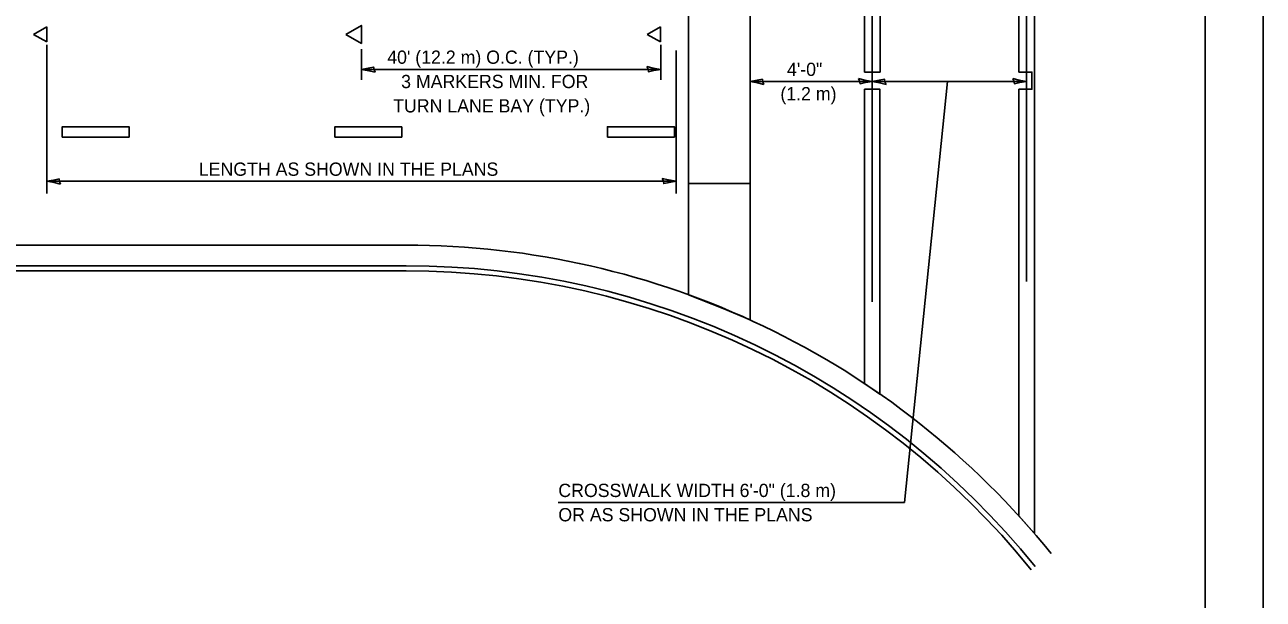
# Model space of a CAD drawing. Extents: x 100275 to 102995, y 95053 to 95493.
# Drawn here: x 101422 to 101634.9, y 95273.6 to 95372.3 of the extents above; entities that cross this region are included whole.
import ezdxf

# ---------------------------------------------------------------- set-up
doc = ezdxf.new("R2010")
doc.units = 0
for name, color, linetype in [('Design_PR_PMK Symbols', 7, 'Continuous'), ('Design_PR_Reflective Markers', 7, 'Continuous'), ('Design_PR_Roadway Dimensions', 7, 'Continuous'), ('Level 43', 7, 'Continuous'), ('Level 9', 7, 'Continuous'), ('Sheets_50 Reference Boundary', 7, 'Continuous'), ('Sheets_General Details', 7, 'Continuous'), ('Topo_EOP', 7, 'Continuous')]:
    doc.layers.add(name, color=color, linetype=linetype)

msp = doc.modelspace()

# ---------------------------------------------------------------- linework, layer by layer
at = {"layer": 'Design_PR_PMK Symbols'}
for points in [[(101569.05, 95364.18), (101569.05, 95434.34), (101568.88, 95434.4), (101568.69, 95434.45), (101568.54, 95434.48), (101568.41, 95434.51), (101568.25, 95434.54), (101568.13, 95434.55), (101567.96, 95434.57), (101567.84, 95434.58), (101567.66, 95434.58), (101567.51, 95434.57), (101567.34, 95434.55), (101567.2, 95434.54), (101567.06, 95434.52), (101566.89, 95434.49), (101566.76, 95434.46), (101566.64, 95434.43), (101566.53, 95434.39), (101566.45, 95434.36), (101566.39, 95434.34), (101566.39, 95364.18)], [(101569.05, 95364.18), (101569.05, 95434.34), (101568.88, 95434.4), (101568.69, 95434.45), (101568.54, 95434.48), (101568.41, 95434.51), (101568.25, 95434.54), (101568.13, 95434.55), (101567.96, 95434.57), (101567.84, 95434.58), (101567.66, 95434.58), (101567.51, 95434.57), (101567.34, 95434.55), (101567.2, 95434.54), (101567.06, 95434.52), (101566.89, 95434.49), (101566.76, 95434.46), (101566.64, 95434.43), (101566.53, 95434.39), (101566.45, 95434.36), (101566.39, 95434.34), (101566.39, 95364.18)], [(101592.92, 95287.88), (101592.92, 95361.23), (101595.15, 95361.23), (101595.15, 95364.18), (101592.92, 95364.18), (101592.92, 95419.3), (101595.58, 95419.3), (101595.58, 95284.88)], [(101592.92, 95287.88), (101592.92, 95361.23), (101595.15, 95361.23), (101595.15, 95364.18), (101592.92, 95364.18), (101592.92, 95419.3), (101595.58, 95419.3), (101595.58, 95284.88)], [(101536.1, 95345.01), (101536.1, 95393.66), (101546.71, 95393.66), (101546.71, 95364.18), (101546.71, 95364.18), (101546.71, 95361.23), (101546.71, 95361.23), (101546.71, 95345.01)], [(101536.1, 95345.01), (101536.1, 95393.66), (101546.71, 95393.66), (101546.71, 95364.18), (101546.71, 95364.18), (101546.71, 95361.23), (101546.71, 95361.23), (101546.71, 95345.01)], [(101477.18, 95370.66), (101479.86, 95372.21), (101479.86, 95369.11)], [(101477.18, 95370.66), (101479.86, 95372.21), (101479.86, 95369.11)], [(101566.39, 95361.23), (101569.04, 95361.23), (101569.04, 95308.84), (101566.39, 95310.65)], [(101566.39, 95361.23), (101569.04, 95361.23), (101569.04, 95308.84), (101566.39, 95310.65)], [(101428.43, 95353.01), (101439.93, 95353.01), (101439.93, 95354.78), (101428.43, 95354.78)], [(101428.43, 95353.01), (101439.93, 95353.01), (101439.93, 95354.78), (101428.43, 95354.78)], [(101486.8, 95354.78), (101475.3, 95354.78), (101475.3, 95353.01), (101486.8, 95353.01)], [(101486.8, 95354.78), (101475.3, 95354.78), (101475.3, 95353.01), (101486.8, 95353.01)], [(101522.18, 95353.01), (101533.68, 95353.01), (101533.68, 95354.78), (101522.18, 95354.78)], [(101522.18, 95353.01), (101533.68, 95353.01), (101533.68, 95354.78), (101522.18, 95354.78)], [(101536.1, 95345.01), (101546.71, 95345.01), (101546.71, 95321.58), (101542.09, 95323.55), (101536.1, 95325.92)], [(101536.1, 95345.01), (101546.71, 95345.01), (101546.71, 95321.58), (101542.09, 95323.55), (101536.1, 95325.92)]]:
    msp.add_lwpolyline(points, close=True, dxfattribs=at)
at = {"layer": 'Design_PR_Reflective Markers'}
for p, q in [((101425.76, 95371.97), (101423.5, 95370.66)), ((101425.76, 95371.97), (101423.5, 95370.66)), ((101425.76, 95371.97), (101425.76, 95369.36)), ((101425.76, 95371.97), (101425.76, 95369.36)), ((101531.28, 95371.97), (101529.02, 95370.66)), ((101531.28, 95371.97), (101529.02, 95370.66)), ((101531.28, 95371.97), (101531.28, 95369.36)), ((101531.28, 95371.97), (101531.28, 95369.36)), ((101423.5, 95370.66), (101425.76, 95369.36)), ((101423.5, 95370.66), (101425.76, 95369.36)), ((101529.02, 95370.66), (101531.28, 95369.36)), ((101529.02, 95370.66), (101531.28, 95369.36))]:
    msp.add_line(p, q, dxfattribs=at)
at = {"layer": 'Level 43'}
for p, q in [((101567.72, 95434.34), (101567.72, 95324.67)), ((101567.72, 95434.34), (101567.72, 95324.67)), ((101594.25, 95419.3), (101594.25, 95362.5)), ((101594.25, 95419.3), (101594.25, 95362.5)), ((101425.76, 95343.32), (101425.76, 95368.89)), ((101425.76, 95343.32), (101425.76, 95368.89)), ((101479.86, 95362.88), (101479.86, 95368.1)), ((101479.86, 95362.88), (101479.86, 95368.1)), ((101531.33, 95362.88), (101531.33, 95368.89)), ((101531.33, 95362.88), (101531.33, 95368.89)), ((101533.97, 95343.32), (101533.97, 95367.92)), ((101533.97, 95343.32), (101533.97, 95367.92)), ((101479.86, 95364.65), (101531.33, 95364.65)), ((101479.86, 95364.65), (101531.33, 95364.65)), ((101546.71, 95362.57), (101567.72, 95362.57)), ((101546.71, 95362.57), (101567.72, 95362.57)), ((101567.72, 95362.57), (101594.25, 95362.57)), ((101567.72, 95362.57), (101594.25, 95362.57)), ((101580.66, 95362.58), (101573.26, 95290.19)), ((101580.66, 95362.58), (101573.26, 95290.19)), ((101594.25, 95362.5), (101594.25, 95328.21)), ((101594.25, 95362.5), (101594.25, 95328.21)), ((101425.76, 95345.41), (101533.97, 95345.41)), ((101425.76, 95345.41), (101533.97, 95345.41)), ((101513.73, 95290.19), (101573.26, 95290.19)), ((101513.73, 95290.19), (101573.26, 95290.19))]:
    msp.add_line(p, q, dxfattribs=at)
for points in [[(101482.24, 95364.15), (101482.05, 95364.61), (101481.97, 95365.05), (101481.05, 95364.85), (101479.86, 95364.65), (101481.13, 95364.42)], [(101482.24, 95364.15), (101482.05, 95364.61), (101481.97, 95365.05), (101481.05, 95364.85), (101479.86, 95364.65), (101481.13, 95364.42)], [(101528.95, 95365.15), (101529.15, 95364.69), (101529.22, 95364.25), (101530.14, 95364.44), (101531.33, 95364.65), (101530.06, 95364.88)], [(101528.95, 95365.15), (101529.15, 95364.69), (101529.22, 95364.25), (101530.14, 95364.44), (101531.33, 95364.65), (101530.06, 95364.88)], [(101549.09, 95362.08), (101548.89, 95362.53), (101548.82, 95362.97), (101547.9, 95362.78), (101546.71, 95362.57), (101547.98, 95362.34)], [(101549.09, 95362.08), (101548.89, 95362.53), (101548.82, 95362.97), (101547.9, 95362.78), (101546.71, 95362.57), (101547.98, 95362.34)], [(101565.34, 95363.07), (101565.54, 95362.61), (101565.61, 95362.18), (101566.53, 95362.37), (101567.72, 95362.57), (101566.45, 95362.8)], [(101565.34, 95363.07), (101565.54, 95362.61), (101565.61, 95362.18), (101566.53, 95362.37), (101567.72, 95362.57), (101566.45, 95362.8)], [(101570.09, 95362.08), (101569.9, 95362.53), (101569.82, 95362.97), (101568.91, 95362.78), (101567.72, 95362.57), (101568.98, 95362.34)], [(101570.09, 95362.08), (101569.9, 95362.53), (101569.82, 95362.97), (101568.91, 95362.78), (101567.72, 95362.57), (101568.98, 95362.34)], [(101591.88, 95363.07), (101592.07, 95362.61), (101592.15, 95362.18), (101593.06, 95362.37), (101594.25, 95362.57), (101592.99, 95362.8)], [(101591.88, 95363.07), (101592.07, 95362.61), (101592.15, 95362.18), (101593.06, 95362.37), (101594.25, 95362.57), (101592.99, 95362.8)], [(101428.14, 95344.91), (101427.94, 95345.37), (101427.87, 95345.81), (101426.95, 95345.61), (101425.76, 95345.41), (101427.03, 95345.18)], [(101428.14, 95344.91), (101427.94, 95345.37), (101427.87, 95345.81), (101426.95, 95345.61), (101425.76, 95345.41), (101427.03, 95345.18)], [(101531.59, 95345.91), (101531.79, 95345.45), (101531.86, 95345.01), (101532.78, 95345.2), (101533.97, 95345.41), (101532.7, 95345.64)], [(101531.59, 95345.91), (101531.79, 95345.45), (101531.86, 95345.01), (101532.78, 95345.2), (101533.97, 95345.41), (101532.7, 95345.64)]]:
    msp.add_lwpolyline(points, close=True, dxfattribs=at)
at = {"layer": 'Level 9'}
for p, q in [((101592.92, 95364.18), (101595.15, 95364.18)), ((101592.92, 95364.18), (101595.15, 95364.18)), ((101595.15, 95364.18), (101595.15, 95361.23)), ((101595.15, 95364.18), (101595.15, 95361.23)), ((101592.92, 95361.23), (101595.15, 95361.23)), ((101592.92, 95361.23), (101595.15, 95361.23))]:
    msp.add_line(p, q, dxfattribs=at)
at = {"layer": 'Sheets_50 Reference Boundary'}
msp.add_lwpolyline([(100994.94, 95482.79), (101624.94, 95482.79), (101624.94, 95082.79), (100994.94, 95082.79)], close=True, dxfattribs=at)
at = {"layer": 'Sheets_General Details'}
msp.add_line((101634.94, 95492.79), (101634.94, 95052.79), dxfattribs=at)
msp.add_lwpolyline([(100994.94, 95482.79), (101624.94, 95482.79), (101624.94, 95062.79), (100994.94, 95062.79)], close=True, dxfattribs=at)
at = {"layer": 'Topo_EOP'}
for p, q in [((101042.81, 95334.44), (101487.56, 95334.44)), ((101042.81, 95334.44), (101487.56, 95334.44)), ((101042.81, 95330.9), (101487.56, 95330.9)), ((101042.81, 95330.9), (101487.56, 95330.9)), ((101042.81, 95330.02), (101487.56, 95330.02)), ((101042.81, 95330.02), (101487.56, 95330.02))]:
    msp.add_line(p, q, dxfattribs=at)
for radius in [142.5, 142.5, 138.96, 138.96, 138.08, 138.08]:
    msp.add_arc((101487.56, 95191.94), radius, 38.8918, 90, dxfattribs=at)

# ---------------------------------------------------------------- texts
at = {"layer": 'Design_PR_Roadway Dimensions'}
for s, p in [("40' (12.2 m) O.C. (TYP.)", (101484.31, 95365.61)), ("40' (12.2 m) O.C. (TYP.)", (101484.31, 95365.61)), ('4\'-0"', (101553.05, 95363.52)), ('4\'-0"', (101553.05, 95363.52)), ('3 MARKERS MIN. FOR', (101486.7, 95361.43)), ('3 MARKERS MIN. FOR', (101486.7, 95361.43)), ('(1.2 m)', (101551.91, 95359.34)), ('(1.2 m)', (101551.91, 95359.34)), ('TURN LANE BAY (TYP.)', (101485.33, 95357.25)), ('TURN LANE BAY (TYP.)', (101485.33, 95357.25)), ('LENGTH AS SHOWN IN THE PLANS', (101451.91, 95346.36)), ('LENGTH AS SHOWN IN THE PLANS', (101451.91, 95346.36)), ('CROSSWALK WIDTH 6\'-0" (1.8 m)', (101513.73, 95291.14)), ('CROSSWALK WIDTH 6\'-0" (1.8 m)', (101513.73, 95291.14)), ('OR AS SHOWN IN THE PLANS', (101513.73, 95286.96)), ('OR AS SHOWN IN THE PLANS', (101513.73, 95286.96))]:
    msp.add_text(s, height=2.28, dxfattribs=at).set_placement(p)

doc.saveas('drawing.dxf')
